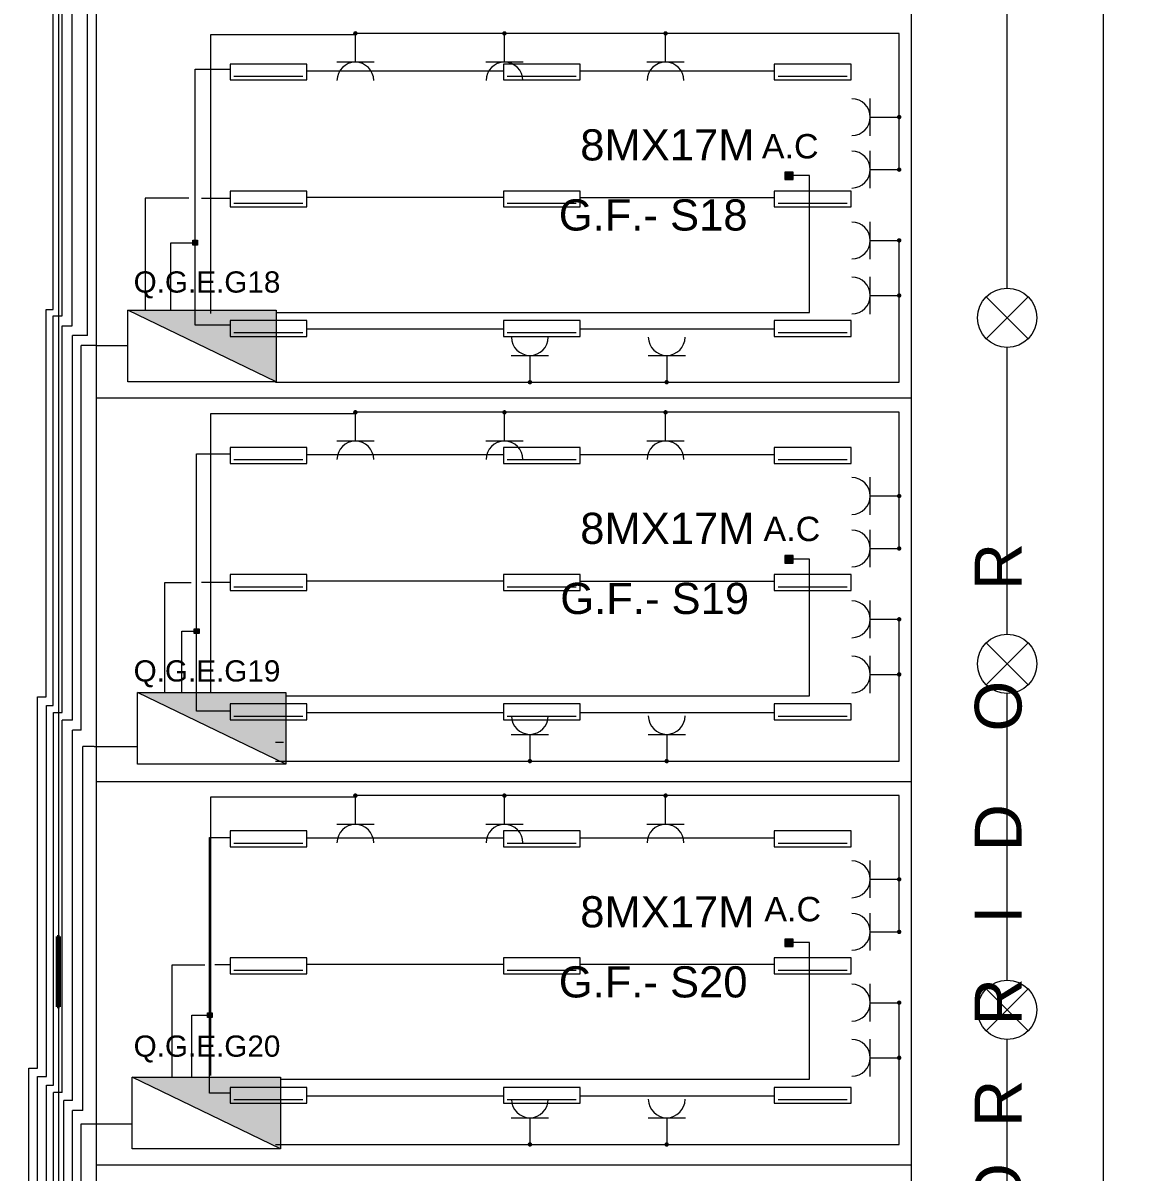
# Model space of a CAD drawing. Extents: x -17539 to 1421, y -3169 to 802964.
# Drawn here: x 74.61 to 98.07, y 305.23 to 329.2 of the extents above; entities that cross this region are included whole.
import ezdxf
from ezdxf.enums import TextEntityAlignment as Align

# ---------------------------------------------------------------- set-up
doc = ezdxf.new("R2010")
doc.units = 0
doc.header["$LTSCALE"] = 25
doc.header["$MEASUREMENT"] = 0
doc.layers.get('0').update_dxf_attribs({"lineweight": 9})
for name, color, linetype, lineweight in [('Iluminação', 10, 'Continuous', 9), ('Quadros', 50, 'Continuous', 9), ('www.cadblocksfree.com', 7, 'Continuous', 9)]:
    doc.layers.add(name, color=color, linetype=linetype, lineweight=lineweight)
doc.layers.add('Tomadas', color=3, linetype='Continuous', lineweight=9, true_color=0x00f500)
doc.styles.add('ROMANS', font='arial.ttf')
doc.styles.get("Standard").update_dxf_attribs({"font": 'arial.ttf'})

# ---------------------------------------------------------------- blocks, each defined once
blk = doc.blocks.new('Iluminárias 1')
at = {"layer": 'Iluminação'}
blk.add_line((0.079, 0.079), (1.521, 0.079), dxfattribs=at)
blk.add_lwpolyline([(0, 0), (1.6, 0), (1.6, 0.332), (0, 0.332)], close=True, dxfattribs=at)
blk = doc.blocks.new('Ponto de Luz')
for q in [(-0.437, 0.437), (0.438, 0.436), (-0.438, -0.436), (0.437, -0.437)]:
    blk.add_line((0, 0), q)
blk.add_circle((0, 0), 0.618)
blk = doc.blocks.new('Luminária 4')
at = {"layer": 'Iluminação', "lineweight": 40}
for p, q in [((0.733, 0.043), (-0.734, 0.043)), ((-0.734, 0.043), (-0.734, 0)), ((-0.734, 0), (0.733, 0)), ((0.733, 0), (0.733, 0.043))]:
    blk.add_line(p, q, dxfattribs=at)
at = {"layer": 'Iluminação', "lineweight": 30}
blk.add_line((-0.667, 0.008), (0.679, 0.008), dxfattribs=at)
blk = doc.blocks.new('Caixa de Derivação')
at = {"layer": 'Iluminação'}
h = blk.add_hatch(color=256, dxfattribs=at)
h.dxf.hatch_style = 1
h.paths.add_polyline_path([(0.052, 0.051), (-0.048, 0.051), (-0.048, -0.049), (0.052, -0.049)])
blk.add_lwpolyline([(-0.048, 0.051), (0.052, 0.051), (0.052, -0.049), (-0.048, -0.049)], close=True, dxfattribs=at)
blk = doc.blocks.new('quadro eletrico')
h = blk.add_hatch(color=256)
h.dxf.hatch_style = 1
h.paths.add_polyline_path([(1.839, -0.788), (-1.457, 0.809), (-1.457, -0.788)])
blk.add_line((-1.457, 0.809), (1.839, -0.788))
blk.add_lwpolyline([(-1.457, 0.809), (1.839, 0.809), (1.839, -0.788), (-1.457, -0.788)], close=True)
blk = doc.blocks.new('Quadro')
at = {"xscale": 0.6593095434044552, "yscale": 0.6593095434044552, "zscale": 0.6593095434044552}
blk.add_blockref('quadro eletrico', (-0.091, 0.017), dxfattribs=at)
blk = doc.blocks.new('Tomada')
for p, q in [((0, 0.632), (0, 0)), ((0, 0), (-0.975, 0)), ((0, 0), (0, -0.632))]:
    blk.add_line(p, q)
blk.add_arc((0.622, 0), 0.622, 90, 270)

msp = doc.modelspace()

# ---------------------------------------------------------------- hatches: boundary and pattern name
at = {"layer": 'Tomadas'}
h = msp.add_hatch(color=256, dxfattribs=at)
h.dxf.hatch_style = 1
h.paths.add_polyline_path([(81.587, 328.982, 1), (81.493, 328.982, 1)])
h = msp.add_hatch(color=256, dxfattribs=at)
h.dxf.hatch_style = 1
h.paths.add_polyline_path([(84.695, 328.982, 1), (84.602, 328.982, 1)])
h = msp.add_hatch(color=256, dxfattribs=at)
h.dxf.hatch_style = 1
h.paths.add_polyline_path([(88.055, 328.982, 1), (87.962, 328.982, 1)])
h = msp.add_hatch(color=256, dxfattribs=at)
h.dxf.hatch_style = 1
h.paths.add_polyline_path([(92.926, 327.236, 1), (92.833, 327.236, 1)])
h = msp.add_hatch(color=256, dxfattribs=at)
h.dxf.hatch_style = 1
h.paths.add_polyline_path([(90.492, 326.088), (90.492, 325.931), (90.666, 325.931), (90.666, 326.088)])
h = msp.add_hatch(color=256, dxfattribs=at)
h.dxf.hatch_style = 1
h.paths.add_polyline_path([(90.492, 326.088), (90.492, 325.931), (90.666, 325.931), (90.666, 326.088)])
h = msp.add_hatch(color=256, dxfattribs=at)
h.dxf.hatch_style = 1
h.paths.add_polyline_path([(92.926, 326.14, 1), (92.833, 326.14, 1)])
h = msp.add_hatch(color=256, dxfattribs=at)
h.dxf.hatch_style = 1
h.paths.add_polyline_path([(92.926, 324.663, 1), (92.833, 324.663, 1)])
h = msp.add_hatch(color=256, dxfattribs=at)
h.dxf.hatch_style = 1
h.paths.add_polyline_path([(92.926, 323.513, 1), (92.833, 323.513, 1)])
h = msp.add_hatch(color=256, dxfattribs=at)
h.dxf.hatch_style = 1
h.paths.add_polyline_path([(85.226, 321.705, 1), (85.133, 321.705, 1)])
h = msp.add_hatch(color=256, dxfattribs=at)
h.dxf.hatch_style = 1
h.paths.add_polyline_path([(88.078, 321.705, 1), (87.985, 321.705, 1)])
h = msp.add_hatch(color=256, dxfattribs=at)
h.dxf.hatch_style = 1
h.paths.add_polyline_path([(81.587, 321.077, 1), (81.493, 321.077, 1)])
h = msp.add_hatch(color=256, dxfattribs=at)
h.dxf.hatch_style = 1
h.paths.add_polyline_path([(84.695, 321.077, 1), (84.602, 321.077, 1)])
h = msp.add_hatch(color=256, dxfattribs=at)
h.dxf.hatch_style = 1
h.paths.add_polyline_path([(88.055, 321.077, 1), (87.962, 321.077, 1)])
h = msp.add_hatch(color=256, dxfattribs=at)
h.dxf.hatch_style = 1
h.paths.add_polyline_path([(92.926, 319.331, 1), (92.833, 319.331, 1)])
h = msp.add_hatch(color=256, dxfattribs=at)
h.dxf.hatch_style = 1
h.paths.add_polyline_path([(92.926, 318.235, 1), (92.833, 318.235, 1)])
h = msp.add_hatch(color=256, dxfattribs=at)
h.dxf.hatch_style = 1
h.paths.add_polyline_path([(90.492, 318.088), (90.492, 317.931), (90.666, 317.931), (90.666, 318.088)])
h = msp.add_hatch(color=256, dxfattribs=at)
h.dxf.hatch_style = 1
h.paths.add_polyline_path([(90.492, 318.088), (90.492, 317.931), (90.666, 317.931), (90.666, 318.088)])
h = msp.add_hatch(color=256, dxfattribs=at)
h.dxf.hatch_style = 1
h.paths.add_polyline_path([(92.926, 316.758, 1), (92.833, 316.758, 1)])
h = msp.add_hatch(color=256, dxfattribs=at)
h.dxf.hatch_style = 1
h.paths.add_polyline_path([(92.926, 315.608, 1), (92.833, 315.608, 1)])
h = msp.add_hatch(color=256, dxfattribs=at)
h.dxf.hatch_style = 1
h.paths.add_polyline_path([(85.226, 313.8, 1), (85.133, 313.8, 1)])
h = msp.add_hatch(color=256, dxfattribs=at)
h.dxf.hatch_style = 1
h.paths.add_polyline_path([(88.078, 313.8, 1), (87.985, 313.8, 1)])
h = msp.add_hatch(color=256, dxfattribs=at)
h.dxf.hatch_style = 1
h.paths.add_polyline_path([(81.587, 313.08, 1), (81.493, 313.08, 1)])
h = msp.add_hatch(color=256, dxfattribs=at)
h.dxf.hatch_style = 1
h.paths.add_polyline_path([(84.695, 313.08, 1), (84.602, 313.08, 1)])
h = msp.add_hatch(color=256, dxfattribs=at)
h.dxf.hatch_style = 1
h.paths.add_polyline_path([(88.055, 313.08, 1), (87.962, 313.08, 1)])
h = msp.add_hatch(color=256, dxfattribs=at)
h.dxf.hatch_style = 1
h.paths.add_polyline_path([(92.926, 311.334, 1), (92.833, 311.334, 1)])
h = msp.add_hatch(color=256, dxfattribs=at)
h.dxf.hatch_style = 1
h.paths.add_polyline_path([(92.926, 310.237, 1), (92.833, 310.237, 1)])
h = msp.add_hatch(color=256, dxfattribs=at)
h.dxf.hatch_style = 1
h.paths.add_polyline_path([(90.492, 310.088), (90.492, 309.931), (90.666, 309.931), (90.666, 310.088)])
h = msp.add_hatch(color=256, dxfattribs=at)
h.dxf.hatch_style = 1
h.paths.add_polyline_path([(90.492, 310.088), (90.492, 309.931), (90.666, 309.931), (90.666, 310.088)])
h = msp.add_hatch(color=256, dxfattribs=at)
h.dxf.hatch_style = 1
h.paths.add_polyline_path([(92.926, 308.76, 1), (92.833, 308.76, 1)])
h = msp.add_hatch(color=256, dxfattribs=at)
h.dxf.hatch_style = 1
h.paths.add_polyline_path([(92.926, 307.61, 1), (92.833, 307.61, 1)])
h = msp.add_hatch(color=256, dxfattribs=at)
h.dxf.hatch_style = 1
h.paths.add_polyline_path([(85.226, 305.802, 1), (85.133, 305.802, 1)])
h = msp.add_hatch(color=256, dxfattribs=at)
h.dxf.hatch_style = 1
h.paths.add_polyline_path([(88.078, 305.802, 1), (87.985, 305.802, 1)])

# ---------------------------------------------------------------- linework, layer by layer
at = {"layer": 'Iluminação'}
for p, q in [((75.347, 330.005), (75.347, 310.142)), ((95.133, 323.667), (95.133, 329.651)), ((78.199, 322.893), (78.199, 328.238)), ((78.199, 328.238), (78.926, 328.238)), ((84.626, 328.191), (80.526, 328.191)), ((90.276, 328.191), (86.226, 328.191)), ((78.064, 325.546), (77.16, 325.546)), ((77.16, 325.546), (77.16, 323.212)), ((80.526, 325.562), (84.626, 325.562)), ((86.226, 325.558), (90.276, 325.558)), ((78.926, 325.535), (78.333, 325.535)), ((77.692, 323.212), (77.692, 324.614)), ((77.692, 324.614), (78.199, 324.614)), ((78.926, 322.893), (78.199, 322.893)), ((80.526, 322.817), (84.626, 322.817)), ((86.226, 322.817), (90.276, 322.817)), ((95.133, 316.447), (95.133, 322.431)), ((78.229, 314.845), (78.229, 320.211)), ((78.229, 320.211), (78.926, 320.211)), ((84.626, 320.191), (80.526, 320.191)), ((90.276, 320.191), (86.226, 320.191)), ((78.115, 317.518), (77.558, 317.518)), ((77.558, 317.518), (77.558, 315.235)), ((78.926, 317.526), (78.333, 317.526)), ((80.526, 317.562), (84.626, 317.562)), ((86.226, 317.557), (90.276, 317.557)), ((77.921, 315.235), (77.921, 316.51)), ((77.921, 316.51), (78.229, 316.51)), ((95.133, 309.227), (95.133, 315.211)), ((78.926, 314.845), (78.229, 314.845)), ((80.526, 314.817), (84.626, 314.817)), ((86.226, 314.817), (90.276, 314.817)), ((79.875, 314.198), (80.039, 314.198)), ((78.501, 306.87), (78.501, 312.205)), ((78.501, 312.205), (78.926, 312.205)), ((84.626, 312.191), (80.526, 312.191)), ((90.276, 312.191), (86.226, 312.191)), ((78.153, 309.542), (77.713, 309.542)), ((77.713, 309.542), (77.713, 307.207)), ((78.401, 309.542), (78.153, 309.542)), ((78.926, 309.546), (78.612, 309.546)), ((80.526, 309.562), (84.626, 309.562)), ((86.226, 309.564), (90.276, 309.564)), ((75.347, 308.675), (75.347, 300.431)), ((78.128, 307.207), (78.128, 308.499)), ((78.128, 308.499), (78.501, 308.499)), ((95.133, 302.007), (95.133, 307.991)), ((78.926, 306.87), (78.501, 306.87)), ((80.526, 306.817), (84.626, 306.817)), ((86.226, 306.817), (90.276, 306.817))]:
    msp.add_line(p, q, dxfattribs=at)
at = {"layer": 'Quadros'}
for p, q in [((75.241, 323.222), (75.241, 330.978)), ((75.424, 323.088), (75.424, 330.795)), ((75.637, 322.882), (75.637, 330.591)), ((75.954, 322.677), (75.954, 330.344)), ((75.092, 315.141), (75.092, 323.222)), ((75.092, 323.222), (75.241, 323.222)), ((75.241, 314.96), (75.241, 323.088)), ((75.241, 323.088), (75.424, 323.088)), ((75.424, 314.813), (75.424, 322.882)), ((75.424, 322.882), (75.637, 322.882)), ((75.639, 314.653), (75.639, 322.677)), ((75.954, 322.677), (75.639, 322.677)), ((75.821, 314.443), (75.821, 322.467)), ((76.141, 322.467), (75.821, 322.467)), ((76.141, 322.467), (76.324, 322.467)), ((76.324, 322.467), (76.794, 322.467)), ((74.91, 307.393), (74.91, 315.141)), ((74.91, 315.141), (75.092, 315.141)), ((75.096, 307.219), (75.096, 314.96)), ((75.096, 314.96), (75.241, 314.96)), ((75.242, 307.04), (75.242, 314.813)), ((75.242, 314.813), (75.424, 314.813)), ((75.428, 306.885), (75.428, 314.653)), ((75.639, 314.653), (75.428, 314.653)), ((75.639, 306.722), (75.639, 314.443)), ((75.821, 314.443), (75.639, 314.443)), ((75.857, 306.512), (75.857, 314.104)), ((76.096, 314.104), (75.857, 314.104)), ((76.096, 314.104), (76.527, 314.104)), ((76.527, 314.104), (76.998, 314.104)), ((74.734, 299.773), (74.734, 307.393)), ((74.734, 307.393), (74.91, 307.393)), ((74.914, 299.625), (74.914, 307.219)), ((74.914, 307.219), (75.096, 307.219)), ((75.097, 299.455), (75.097, 307.04)), ((75.097, 307.04), (75.242, 307.04)), ((75.248, 306.783), (75.248, 306.885)), ((75.428, 306.885), (75.248, 306.885)), ((75.248, 299.297), (75.248, 306.783)), ((75.459, 306.619), (75.459, 306.722)), ((75.639, 306.722), (75.459, 306.722)), ((75.459, 299.133), (75.459, 306.619)), ((75.639, 298.923), (75.639, 306.512)), ((75.857, 306.512), (75.639, 306.512)), ((75.821, 298.713), (75.821, 306.229)), ((75.821, 306.229), (76.4, 306.229)), ((76.4, 306.229), (76.886, 306.229))]:
    msp.add_line(p, q, dxfattribs=at)
at = {"layer": 'Tomadas'}
for p, q in [((78.529, 323.141), (78.529, 328.96)), ((78.529, 328.96), (81.535, 328.96)), ((92.879, 328.982), (81.54, 328.982)), ((92.879, 326.142), (92.879, 328.982)), ((91.009, 326.016), (90.593, 326.016)), ((91.009, 323.162), (91.009, 326.016)), ((92.879, 321.705), (92.879, 324.641)), ((79.886, 323.162), (91.009, 323.162)), ((79.875, 321.705), (92.879, 321.705)), ((78.529, 315.236), (78.529, 321.054)), ((78.529, 321.054), (81.535, 321.054)), ((92.879, 321.077), (81.54, 321.077)), ((92.879, 318.237), (92.879, 321.077)), ((91.009, 318.016), (90.593, 318.016)), ((91.009, 315.162), (91.009, 318.016)), ((92.879, 313.8), (92.879, 316.736)), ((80.09, 315.162), (91.009, 315.162)), ((79.875, 313.8), (92.879, 313.8)), ((92.879, 313.08), (81.54, 313.08)), ((92.879, 310.239), (92.879, 313.08)), ((78.529, 307.239), (78.529, 313.057)), ((78.529, 313.057), (81.535, 313.057)), ((91.009, 310.016), (90.593, 310.016)), ((91.009, 307.162), (91.009, 310.016)), ((92.879, 305.802), (92.879, 308.739)), ((79.979, 307.162), (91.009, 307.162)), ((79.875, 305.802), (92.879, 305.802))]:
    msp.add_line(p, q, dxfattribs=at)
for points in [[(90.666, 326.088), (90.492, 326.088), (90.492, 325.931), (90.666, 325.931)], [(90.666, 326.088), (90.492, 326.088), (90.492, 325.931), (90.666, 325.931)], [(90.666, 318.088), (90.492, 318.088), (90.492, 317.931), (90.666, 317.931)], [(90.666, 318.088), (90.492, 318.088), (90.492, 317.931), (90.666, 317.931)], [(90.666, 310.088), (90.492, 310.088), (90.492, 309.931), (90.666, 309.931)], [(90.666, 310.088), (90.492, 310.088), (90.492, 309.931), (90.666, 309.931)]]:
    msp.add_lwpolyline(points, close=True, dxfattribs=at)
at = {"layer": 'www.cadblocksfree.com'}
for p, q in [((76.133, 364.877), (76.133, 297.369)), ((93.133, 364.834), (93.133, 267.369)), ((97.133, 364.369), (97.133, 267.369)), ((93.133, 321.369), (76.133, 321.369)), ((93.133, 313.369), (76.133, 313.369)), ((93.133, 305.369), (76.133, 305.369))]:
    msp.add_line(p, q, dxfattribs=at)
msp.add_lwpolyline([(237.133, 364.369), (97.133, 364.369), (97.133, 267.369), (50.133, 267.369), (50.133, 411.369), (237.133, 411.369)], close=True, dxfattribs=at)

# ---------------------------------------------------------------- block references
at = {"layer": 'Iluminação'}
for name, p in [('Iluminárias 1', (78.926, 328.01)), ('Iluminárias 1', (84.626, 328.01)), ('Iluminárias 1', (90.276, 328.01)), ('Iluminárias 1', (78.926, 325.36)), ('Iluminárias 1', (84.626, 325.36)), ('Iluminárias 1', (90.276, 325.36)), ('Caixa de Derivação', (78.199, 324.614)), ('Iluminárias 1', (78.926, 322.66)), ('Iluminárias 1', (84.626, 322.66)), ('Iluminárias 1', (90.276, 322.66)), ('Iluminárias 1', (78.926, 320.01)), ('Iluminárias 1', (84.626, 320.01)), ('Iluminárias 1', (90.276, 320.01)), ('Iluminárias 1', (78.926, 317.36)), ('Iluminárias 1', (84.626, 317.36)), ('Iluminárias 1', (90.276, 317.36)), ('Caixa de Derivação', (78.229, 316.51)), ('Iluminárias 1', (78.926, 314.66)), ('Iluminárias 1', (84.626, 314.66)), ('Iluminárias 1', (90.276, 314.66)), ('Iluminárias 1', (78.926, 312.01)), ('Iluminárias 1', (84.626, 312.01)), ('Iluminárias 1', (90.276, 312.01)), ('Iluminárias 1', (78.926, 309.36)), ('Iluminárias 1', (84.626, 309.36)), ('Iluminárias 1', (90.276, 309.36)), ('Caixa de Derivação', (78.501, 308.499)), ('Iluminárias 1', (78.926, 306.66)), ('Iluminárias 1', (84.626, 306.66)), ('Iluminárias 1', (90.276, 306.66))]:
    msp.add_blockref(name, p, dxfattribs=at)
for name, p, rotation in [('Ponto de Luz', (95.133, 323.049), 89.99999999999999), ('Ponto de Luz', (95.133, 315.829), 89.99999999999999), ('Luminária 4', (75.325, 309.408), 270), ('Ponto de Luz', (95.133, 308.609), 89.99999999999999)]:
    msp.add_blockref(name, p, dxfattribs=dict(at, rotation=rotation))
at = {"layer": 'Quadros', "xscale": 1.422900023054062, "yscale": 1.422900023054062, "zscale": 1.422900023054062, "rotation": 180}
for p in [(78.39, 322.496), (78.593, 314.519), (78.482, 306.492)]:
    msp.add_blockref('Quadro', p, dxfattribs=at)
at = {"layer": 'Tomadas', "xscale": 0.6170314054757464, "yscale": 0.6170314054757464, "zscale": 0.6170314054757464}
for p, rotation in [((81.54, 328.381), 269.9999999999999), ((84.649, 328.381), 269.9999999999999), ((88.008, 328.381), 269.9999999999999), ((92.278, 327.236), 180), ((92.278, 326.14), 180), ((92.278, 324.663), 180), ((92.278, 323.513), 180), ((85.179, 322.263), 90), ((88.032, 322.263), 90), ((81.54, 320.476), 269.9999999999999), ((84.649, 320.476), 269.9999999999999), ((88.008, 320.476), 269.9999999999999), ((92.278, 319.331), 180), ((92.278, 318.235), 180), ((92.278, 316.758), 180), ((92.278, 315.608), 180), ((85.179, 314.358), 90), ((88.032, 314.358), 90), ((81.54, 312.478), 269.9999999999999), ((84.649, 312.478), 269.9999999999999), ((88.008, 312.478), 269.9999999999999), ((92.278, 311.334), 180), ((92.278, 310.237), 180), ((92.278, 308.76), 180), ((92.278, 307.61), 180), ((85.179, 306.36), 90), ((88.032, 306.36), 90)]:
    msp.add_blockref('Tomada', p, dxfattribs=dict(at, rotation=rotation))

# ---------------------------------------------------------------- texts
at = {"layer": 'Quadros', "char_height": 0.4429, "width": 3.46617, "attachment_point": 1}
for s, insert in [('Q.G.E.G18', (76.916, 324.017)), ('Q.G.E.G19', (76.916, 315.903)), ('Q.G.E.G20', (76.916, 308.075))]:
    msp.add_mtext(s, dxfattribs=dict(at, insert=insert))
at = {"layer": 'Tomadas', "char_height": 0.5082, "width": 1.05584, "attachment_point": 1}
for insert in [(90.016, 326.882), (90.051, 318.898), (90.068, 310.966)]:
    msp.add_mtext('A.C', dxfattribs=dict(at, insert=insert))
at = {"layer": 'www.cadblocksfree.com', "style": 'ROMANS'}
for s, p in [('8MX17M', (86.229, 326.981)), ('G.F.- S18', (85.782, 325.519)), ('8MX17M', (86.229, 318.981)), ('G.F.- S19', (85.813, 317.519)), ('8MX17M', (86.229, 310.981)), ('G.F.- S20', (85.782, 309.519))]:
    msp.add_text(s, height=0.65, dxfattribs=at).set_placement(p, align=Align.TOP_LEFT)
msp.add_text('4.0 M     W   I   D   E     C  O  R   R   I   D    O     R', height=0.975, rotation=90, dxfattribs=at).set_placement((94.456, 288.461), align=Align.TOP_LEFT)

doc.saveas('drawing.dxf')
